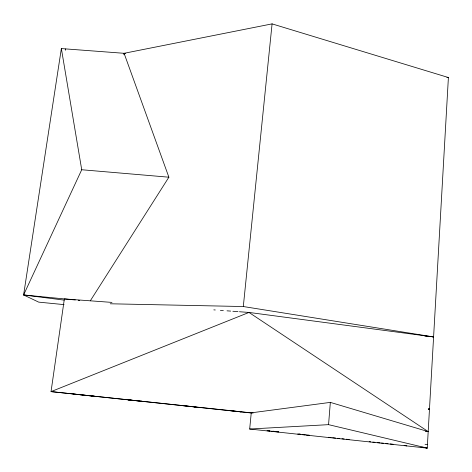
<?xml version="1.0" encoding="UTF-8"?>
<svg xmlns="http://www.w3.org/2000/svg" width="472" height="472" viewBox="0 0 472 472"><rect width="100%" height="100%" fill="white"/><g stroke="black" fill="none" stroke-linecap="round" stroke-linejoin="round"><path stroke-width="0.71" d="M123.888 54.746L124.083 53.306L272.078 23.877L448.4 77.526L427.248 448.123L249.676 429.03L251.251 412.841L330.335 402.386L428.192 431.603L248.986 312.44L239.457 311.744M425.213 447.704L427.248 448.123L328.559 424.652L330.335 402.386M110.241 303.785L243.31 306.534L272.078 23.877M65.449 50.268L65.679 48.941M64.08 304.623L38.692 302.133L23.6 294.947L61.354 48.581L125.552 53.413M64.192 300.115L23.6 294.947L81.721 169.743L61.378 48.622M90.323 300.788L168.882 177.201L124.083 53.306M249.676 429.03L328.559 424.652M111.982 302.404L64.363 298.918L51.041 391.612L251.021 412.971M213.816 309.868L215.285 309.974M220.412 310.352L223.344 310.564M227.008 310.836L230.666 311.101M232.867 311.26L237.994 311.638M446.931 77.42L448.4 77.526M81.721 169.743L168.882 177.201M23.6 294.947L70.204 299.49M71.667 299.632L75.319 299.986M78.24 300.269L79.703 300.41M424.841 336.093L427.036 336.306M428.499 336.447L429.957 336.589M432.505 336.837L433.597 336.943L243.31 306.534M428.405 408.38L429.514 408.498M428.287 409.112L429.473 409.236M428.34 409.478L429.449 409.596M253.163 413.047L51.041 391.612L248.986 312.44L433.597 336.943M425.266 431.29L428.192 431.603M425.071 444.294L427.455 444.553M268.662 430.724L270.072 430.877M272.893 431.178L274.303 431.331M277.123 431.632L278.533 431.786M298.929 433.974L300.351 434.128M303.897 434.511L305.313 434.665M267.022 430.729L269.884 431.036M271.312 431.19L274.173 431.496M275.601 431.65L278.462 431.963M297.696 434.028L300.575 434.334M302.009 434.494L304.888 434.8M306.328 434.954L309.201 435.267L308.859 435.042M328.329 437.284L331.202 437.591M332.642 437.745L335.515 438.057M337.675 438.287L339.828 438.517M341.988 438.753L344.141 438.984M346.3 439.214L349.174 439.526M369.204 441.68L370.656 441.833M372.827 442.069L375.004 442.299M377.175 442.535L380.072 442.848M381.523 443.001L383.695 443.232M385.866 443.468L388.043 443.704M390.214 443.934L393.111 444.246M91.432 395.925L96.813 396.568L72.824 393.955M131.67 400.262L128.036 399.819L144.403 401.613L141.069 401.2M183.295 405.737L180.882 405.424L196.145 407.1L194.039 406.817M228.153 410.498L226.814 410.292L241.109 411.867L240.077 411.702M422.499 447.149L423.856 447.426M420.941 447.167L423.726 447.739M404.132 445.332L406.799 445.922"/></g></svg>
